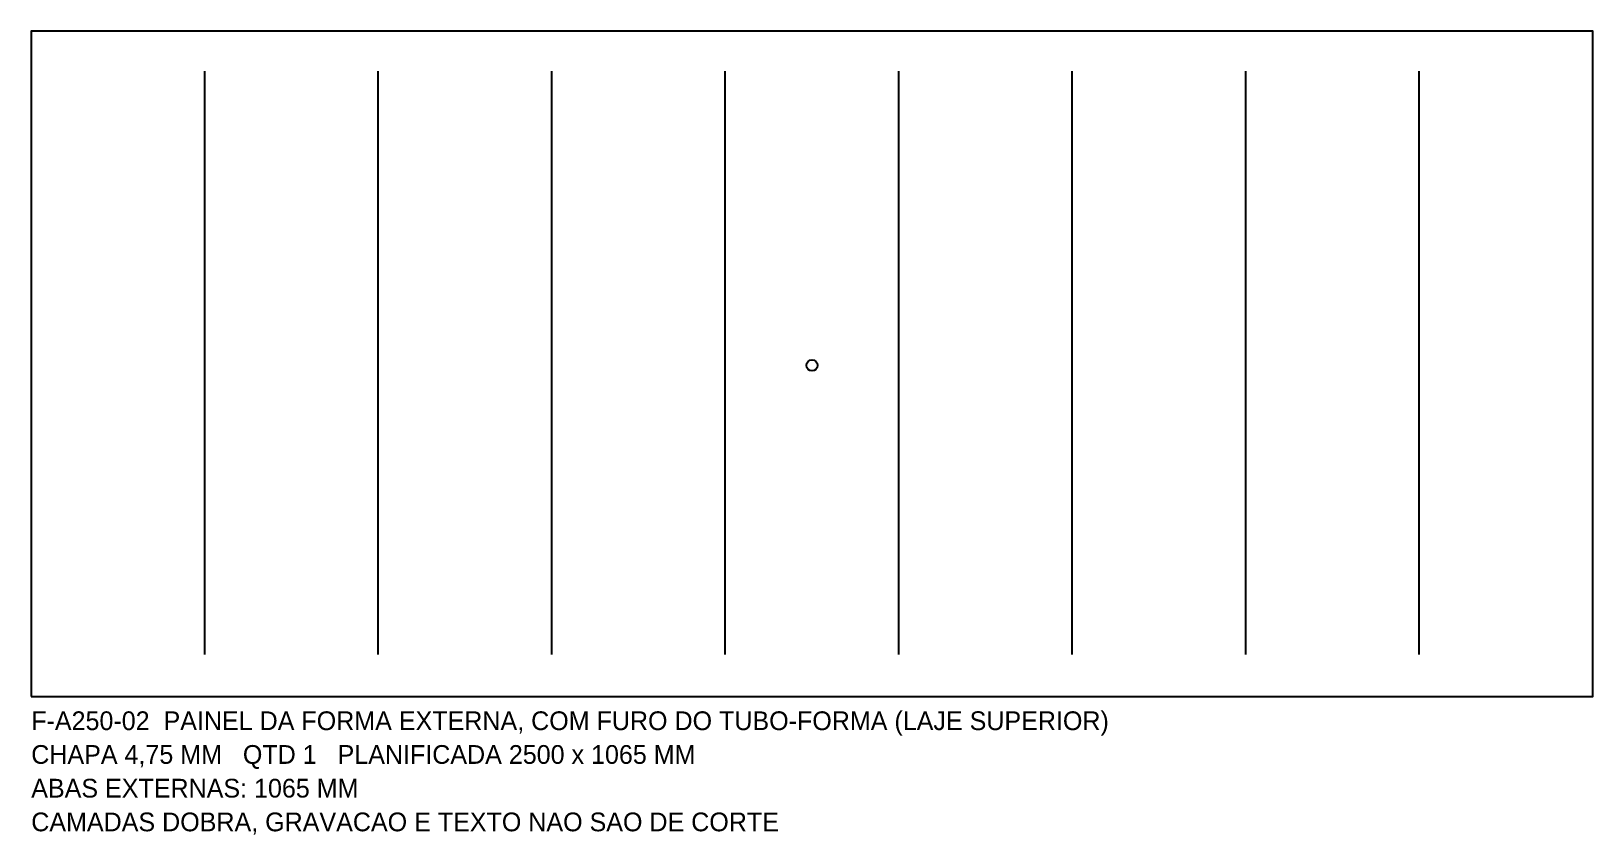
# Model space of a CAD drawing. Header units: millimetres. Extents: x 0 to 2500, y -222 to 1065.
import ezdxf

# ---------------------------------------------------------------- set-up
doc = ezdxf.new("R2010")
doc.units = ezdxf.units.MM
doc.linetypes.add('DASHED', pattern=[1.524, 1.27, -0.254])
for name, color, linetype in [('CORTE', 7, 'CONTINUOUS'), ('GRAVACAO', 4, 'DASHED'), ('TEXTO', 3, 'CONTINUOUS')]:
    doc.layers.add(name, color=color, linetype=linetype)

msp = doc.modelspace()

# ---------------------------------------------------------------- linework, layer by layer
at = {"layer": 'CORTE'}
msp.add_lwpolyline([(0, 0), (2500, 0), (2500, 1065), (0, 1065)], close=True, dxfattribs=at)
msp.add_circle((1250, 530), 9, dxfattribs=at)
at = {"layer": 'GRAVACAO'}
for p, q in [((277.8, 67), (277.8, 1001)), ((555.6, 67), (555.6, 1001)), ((833.3, 67), (833.3, 1001)), ((1111.1, 67), (1111.1, 1001)), ((1388.9, 67), (1388.9, 1001)), ((1666.7, 67), (1666.7, 1001)), ((1944.4, 67), (1944.4, 1001)), ((2222.2, 67), (2222.2, 1001))]:
    msp.add_line(p, q, dxfattribs=at)

# ---------------------------------------------------------------- texts
at = {"layer": 'TEXTO'}
for s, p in [('F-A250-02  PAINEL DA FORMA EXTERNA, COM FURO DO TUBO-FORMA (LAJE SUPERIOR)', (0, -54)), ('CHAPA 4,75 MM   QTD 1   PLANIFICADA 2500 x 1065 MM', (0, -108)), ('ABAS EXTERNAS: 1065 MM', (0, -162)), ('CAMADAS DOBRA, GRAVACAO E TEXTO NAO SAO DE CORTE', (0, -216))]:
    msp.add_text(s, height=30, dxfattribs=at).set_placement(p)

doc.saveas('drawing.dxf')
